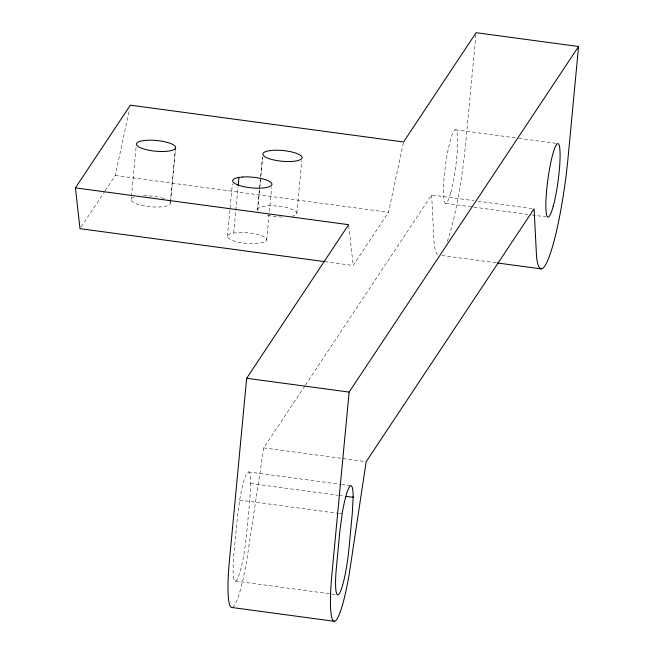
<?xml version="1.0" encoding="UTF-8"?>
<svg xmlns="http://www.w3.org/2000/svg" width="654" height="654" viewBox="0 0 654 654"><rect width="100%" height="100%" fill="white"/><g stroke="black" fill="none" stroke-linecap="round" stroke-linejoin="round"><path stroke-width="0.49" stroke-dasharray="3.27 2.45" d="M131.16 199.495L131.348 197.475M131.446 196.462L136.122 146.97M170.293 202.944L175.256 150.42M170.604 201.277L175.378 150.763M227.42 236.315L232.383 183.79M233.682 233.004L238.072 186.537M258.166 211.103L257.57 209.656L262.532 157.123M257.668 209.893L262.63 157.361M266.693 239.895L271.655 187.371M296.834 213.237L301.805 160.704M475.924 34.719L465.607 143.815A89.312 12.41 -82.3 0 1 446.895 242.536M304.854 385.934L263.726 447.884L246.681 560.748A63.798 8.862 -82.3 0 1 232.456 607.37M105.204 190.682L115.284 175.493L129.492 109.128M324.866 261.657L353.201 265.475L388.492 212.313L403.338 142.973M81.104 226.971L104.64 191.532M305.418 385.083L431.64 194.982L473.823 200.664M455.38 129.762L517.657 138.157M518.663 138.296L557.829 143.569M477.845 201.203L532.086 208.512M445.636 203.345L472.76 206.999M473.766 207.138L531.015 214.855M532.021 214.986L546.082 216.883M115.284 175.493L388.492 212.313M441.802 255.493L496.043 262.802M263.726 447.884L366.175 461.691M248.463 471.91L340.873 484.369M341.87 484.5L350.912 485.718M250.686 483.51L338.069 495.291M339.074 495.421L344.102 496.1M239.691 500.073L338.126 513.341M339.132 513.472L342.14 513.88M235.358 581.054L335.804 594.584M169.917 201.849L170.408 203.296A19.718 5.371 5.4 0 1 145.057 206.051A19.718 5.371 5.4 0 1 134.119 197.083M348.754 225.687L353.201 265.475M431.64 194.982L434.109 243.133A89.312 12.41 -82.3 0 0 438.785 255.085M291.79 216.327A19.718 5.371 5.4 0 0 296.237 211.782L294.341 210.31L287.253 207.686A19.718 5.371 5.4 0 0 257.57 209.656M282.029 217.087A19.718 5.371 5.4 0 1 267.159 215.199M143.406 195.75A19.718 5.371 5.4 0 1 161.178 197.729M162.028 197.958A19.718 5.371 5.4 0 1 164.416 198.702M250.703 482.742L249.869 499.255L246.501 534.809A37.114 5.158 -82.3 0 1 236.871 579.812A37.114 5.158 -82.3 0 1 233.952 553.709L237.312 518.156L239.838 499.108A37.114 5.158 -82.3 0 1 250.703 482.742M263.93 242.34L256.646 243.648L251.88 243.754A19.718 5.371 5.4 0 1 229.922 239.233A19.718 5.371 5.4 0 1 233.364 233.045L242.233 232.456A19.718 5.371 5.4 0 1 262.794 236.257A19.718 5.371 5.4 0 1 263.93 242.34M450.737 192.619A37.114 5.158 -82.3 0 0 456.557 131.037A37.114 5.158 -82.3 0 0 444.238 176.008A37.114 5.158 -82.3 0 0 450.737 192.619"/><path stroke-width="0.98" d="M175.354 149.406L175.542 147.387M238.17 185.532L238.939 177.447M75.431 187.87L348.647 224.69L246.664 378.282L229.44 560.503A63.798 8.862 -82.3 0 0 231.859 607.492L334.308 621.3A63.798 8.862 -82.3 0 0 349.138 574.555L366.175 461.691L534.089 208.781L536.566 256.94A89.312 12.41 -82.3 0 0 551.273 250.703A89.312 12.41 -82.3 0 0 568.064 157.622L578.569 46.508L476.112 32.7L403.551 141.983L130.342 105.171L75.431 187.87L79.984 228.663L324.866 261.657M578.569 46.508L349.122 392.089L331.897 574.31A63.798 8.862 -82.3 0 0 334.308 621.3M497.048 262.933L541.242 268.892M246.664 378.282L349.122 392.089M346.105 496.37L353.144 497.318M353.16 496.549L352.318 513.055L348.958 548.616A37.114 5.158 -82.3 0 1 339.32 593.619A37.114 5.158 -82.3 0 1 336.409 567.517L339.769 531.964L342.287 512.916A37.114 5.158 -82.3 0 1 353.16 496.549M242.724 177.005L238.612 177.487A19.718 5.371 5.4 0 0 245.34 186.979A19.718 5.371 5.4 0 0 271.892 183.864A19.718 5.371 5.4 0 0 242.724 177.005M263.423 155.546L262.818 154.099A19.718 5.371 5.4 0 1 290.989 151.777A19.718 5.371 5.4 0 1 294.872 161.146A19.718 5.371 5.4 0 1 263.423 155.546M175.664 147.739L175.166 146.292A19.718 5.371 5.4 0 0 143.929 140.536A19.718 5.371 5.4 0 0 147.134 149.864A19.718 5.371 5.4 0 0 175.664 147.739M553.186 206.427A37.114 5.158 -82.3 0 0 559.015 144.845A37.114 5.158 -82.3 0 0 546.687 189.815A37.114 5.158 -82.3 0 0 553.186 206.427"/></g></svg>
